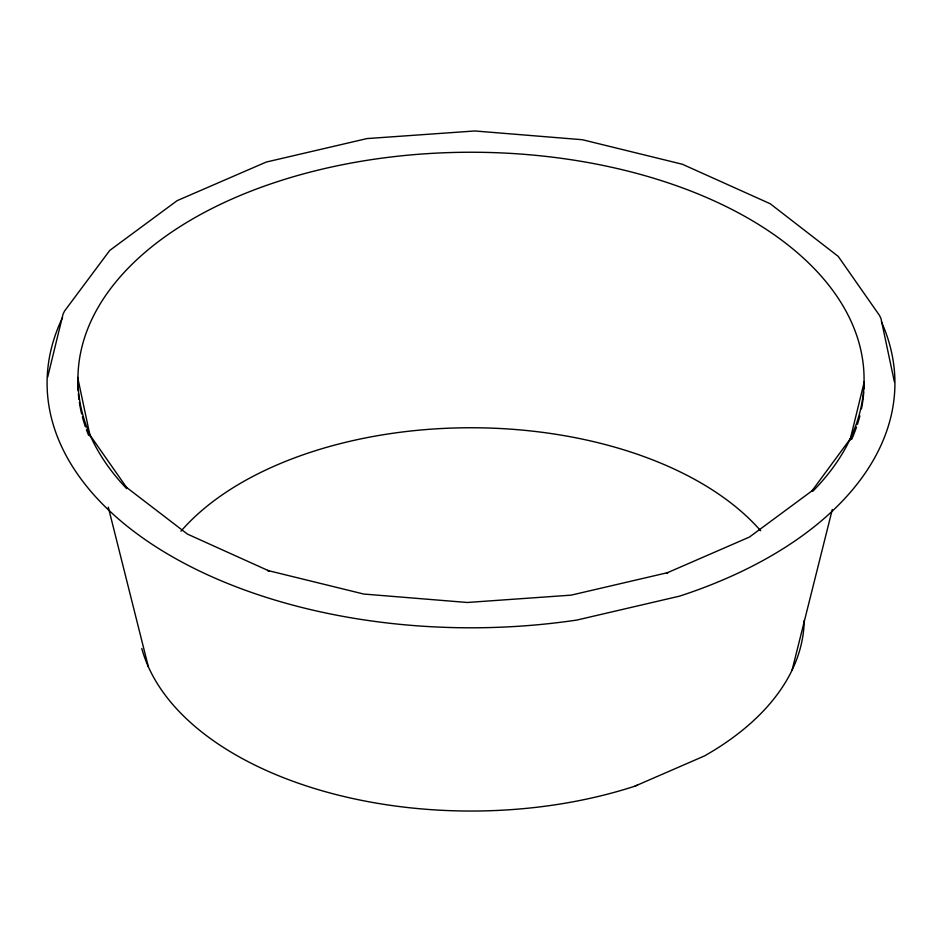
<?xml version="1.0" encoding="UTF-8"?>
<svg xmlns="http://www.w3.org/2000/svg" width="942" height="942" viewBox="0 0 942 942"><rect width="100%" height="100%" fill="white"/><g stroke="black" fill="none" stroke-linecap="round" stroke-linejoin="round"><path stroke-width="1.41" d="M47.63 377.283L63.055 314.098L64.551 311.037L109.755 250.419L177.19 200.622L266.233 162.059L366.98 138.58L474.803 130.973L582.38 139.722L682.361 164.249L770.238 203.755L838.227 256.389L879.439 315.346L880.947 318.42L894.37 381.757M849.978 440.303L864.309 381.604M792.081 670.139L832.292 509.551M812.016 490.853L851.474 437.241M813.287 489.911L749.396 537.081L666.524 573.101L668.113 572.548L571.135 595.144L467.338 602.48L363.789 594.049L267.54 570.44L269.176 571.005L187.47 534.114L125.074 486.272M141.783 648.461A333.244 192.392 0 0 0 634.979 786.134L704.475 755.931A333.244 192.392 0 0 0 804.221 620.401M634.979 786.134L637.604 784.992M88.654 433.214L127.229 488.403M108.295 507.149L148.341 666.736M77.691 377.448L90.161 436.287M126.652 488.615A393.061 226.94 0 0 1 425.466 153.77A393.061 226.94 0 0 1 849.731 439.914M849.131 441.15A393.061 226.94 0 0 1 812.922 491.123M180.958 531.194A324.354 187.27 0 0 1 470.611 427.75A324.354 187.27 0 0 1 760.7 530.793M864.049 384.889A393.061 226.94 0 0 1 863.92 389.093M863.755 391.896A393.061 226.94 0 0 1 861.471 408.84M859.869 415.893A393.061 226.94 0 0 1 857.444 424.312M856.514 427.091A393.061 226.94 0 0 1 851.615 439.49M88.619 435.357A393.061 226.94 0 0 1 86.428 429.729M85.416 426.891A393.061 226.94 0 0 1 82.39 416.87M81.66 413.985A393.061 226.94 0 0 1 79.399 402.399M78.998 399.502A393.061 226.94 0 0 1 78.386 393.709M78.174 390.812A393.061 226.94 0 0 1 77.951 380.733M881.465 321.881A423.924 244.743 0 0 1 679.594 596.133L576.963 620.036A423.924 244.743 0 0 1 62.549 317.56"/></g></svg>
